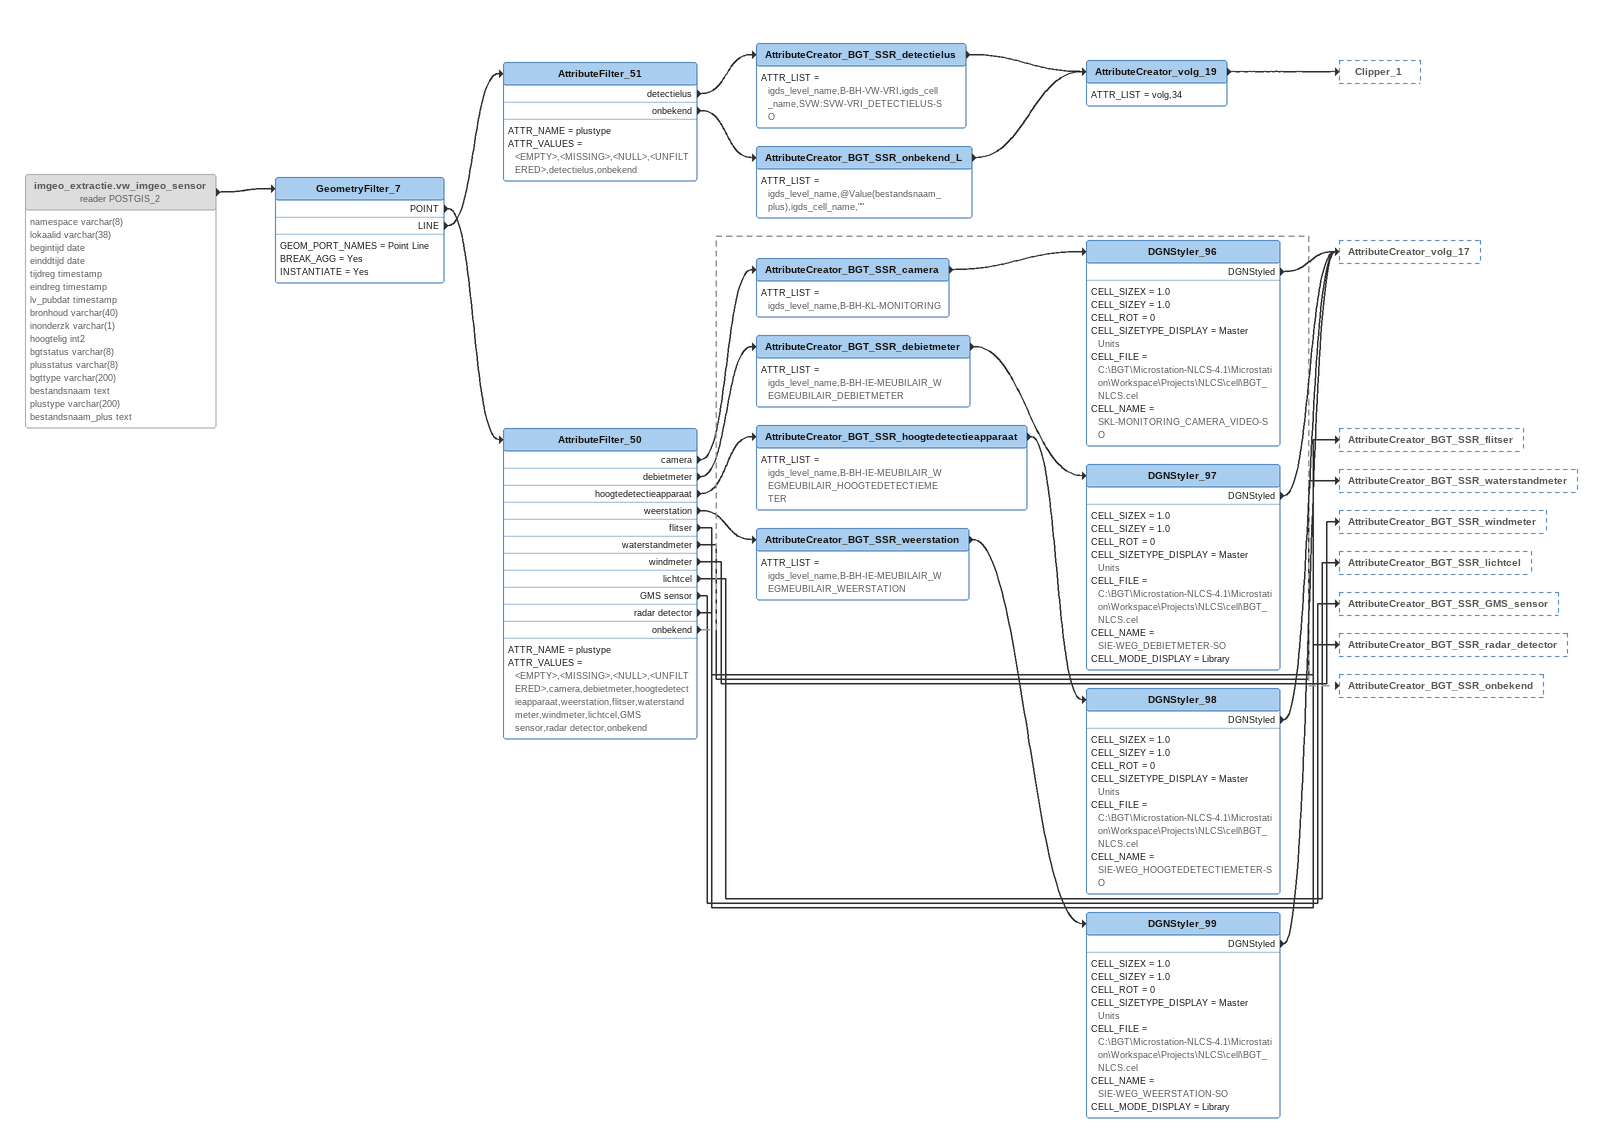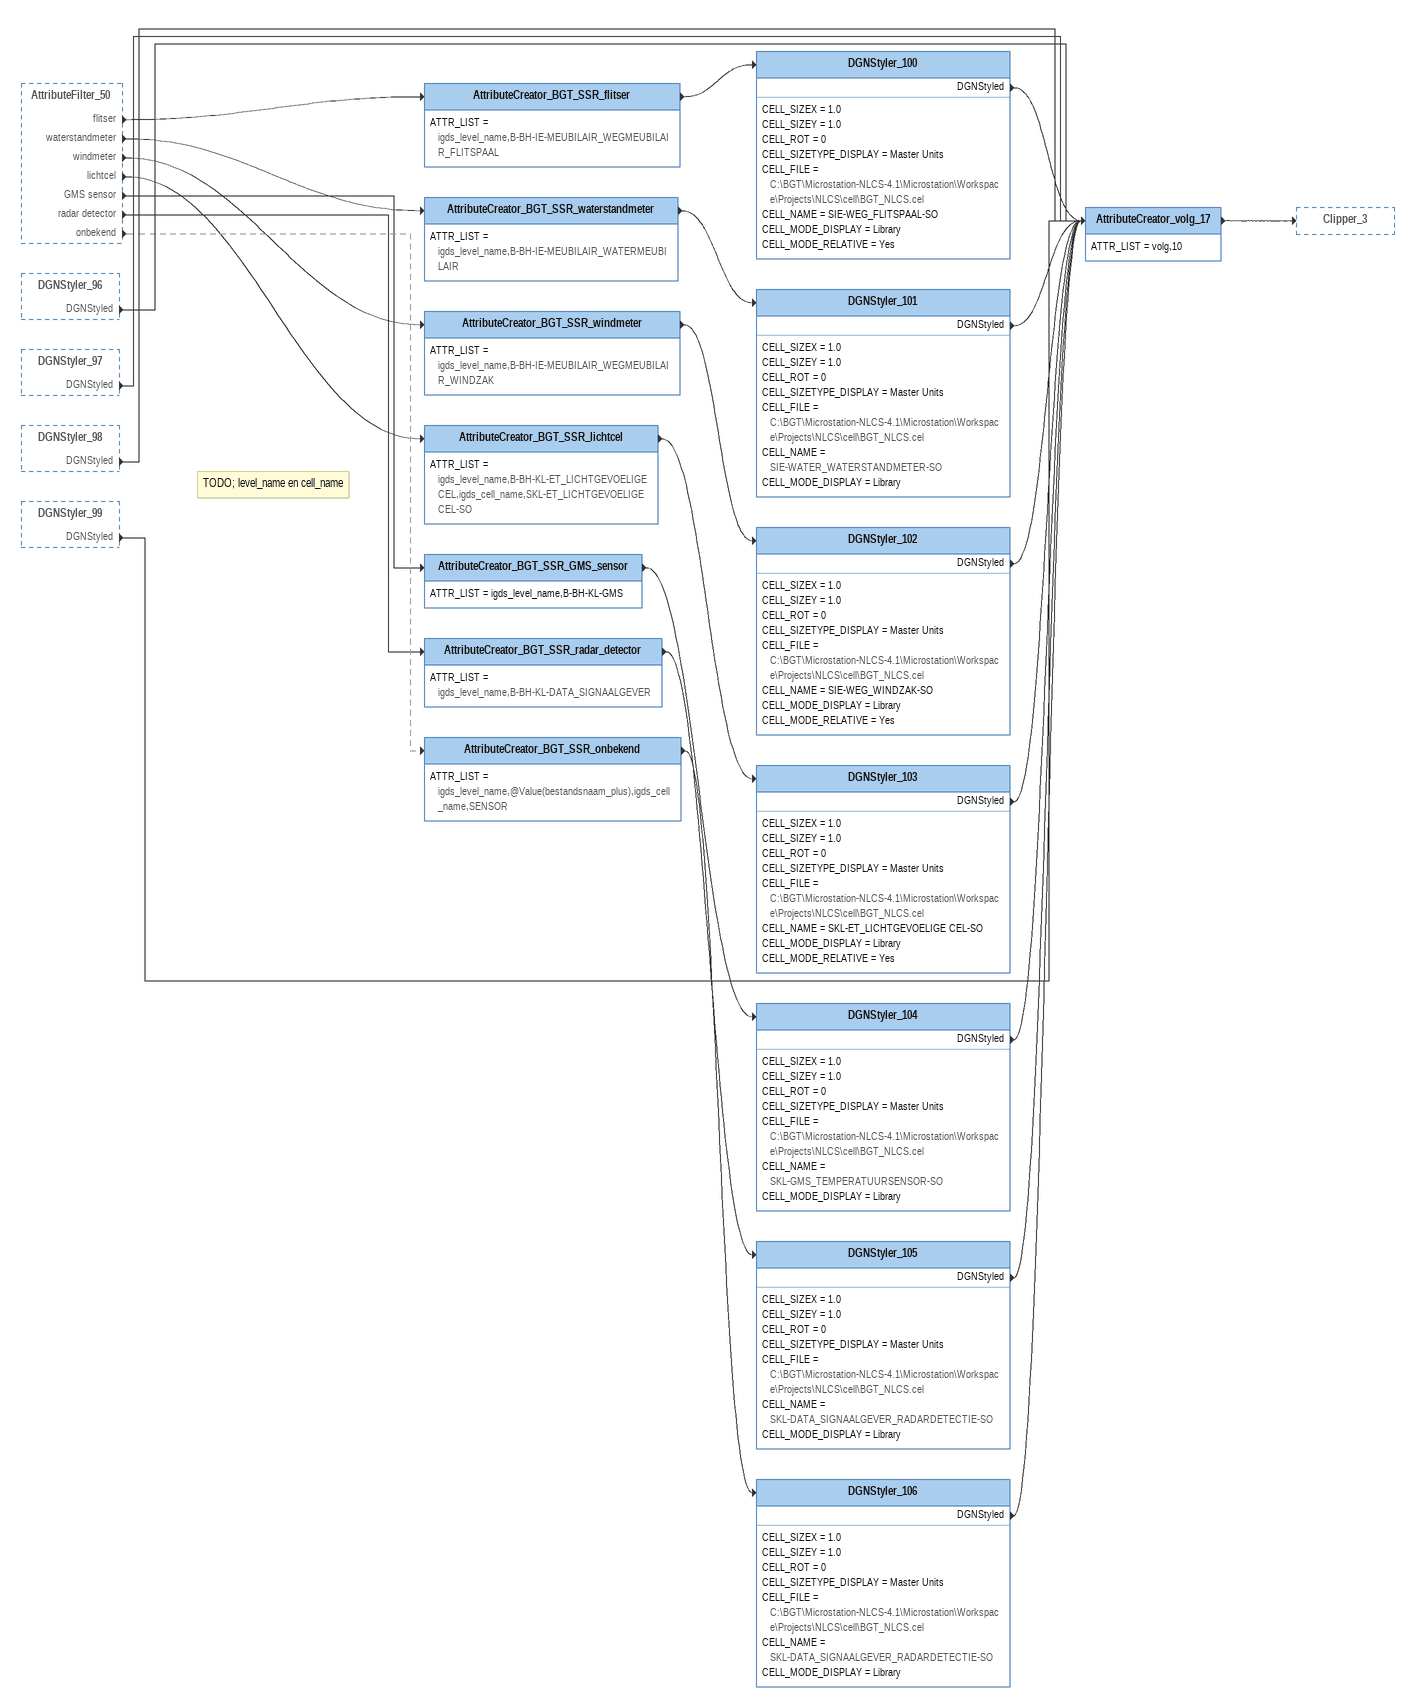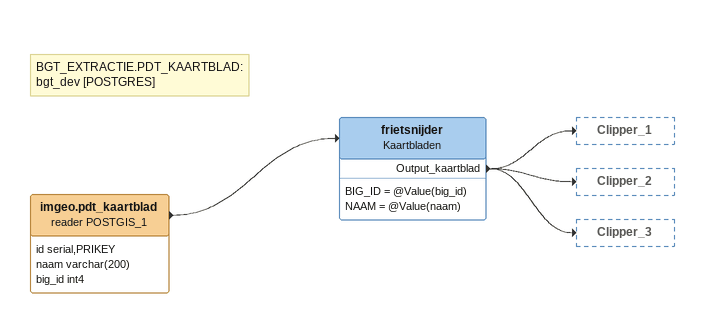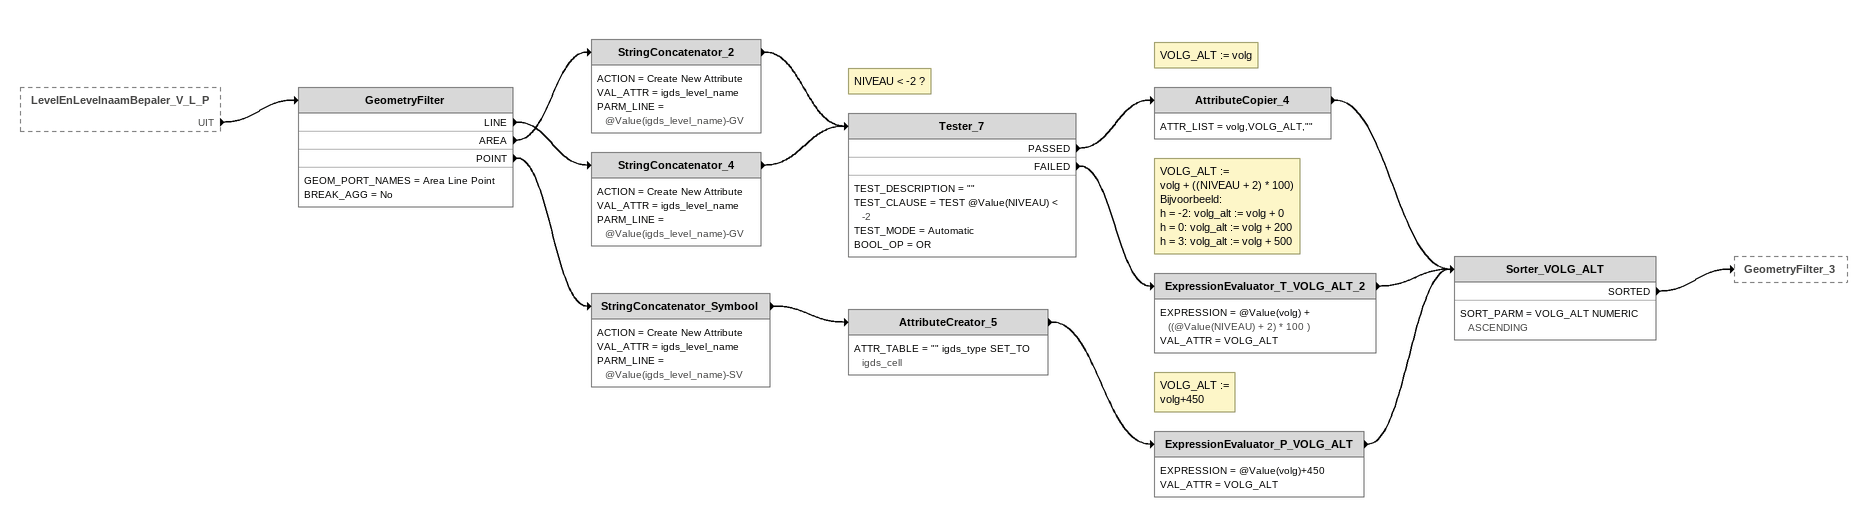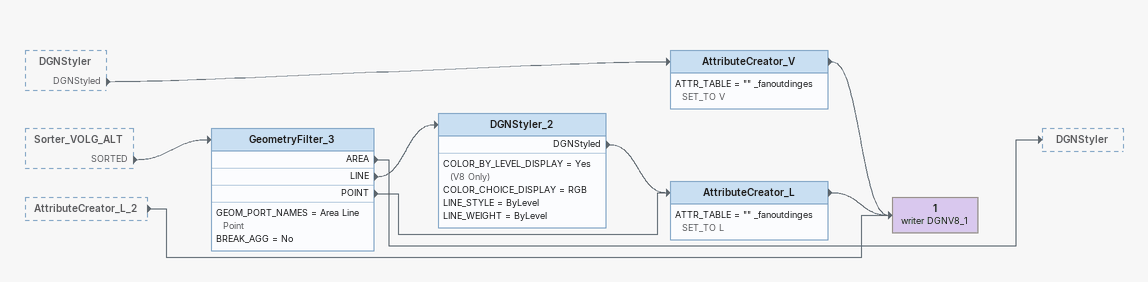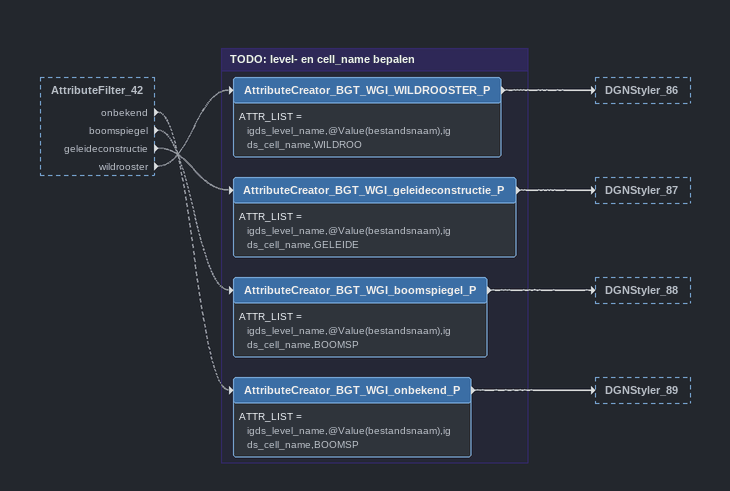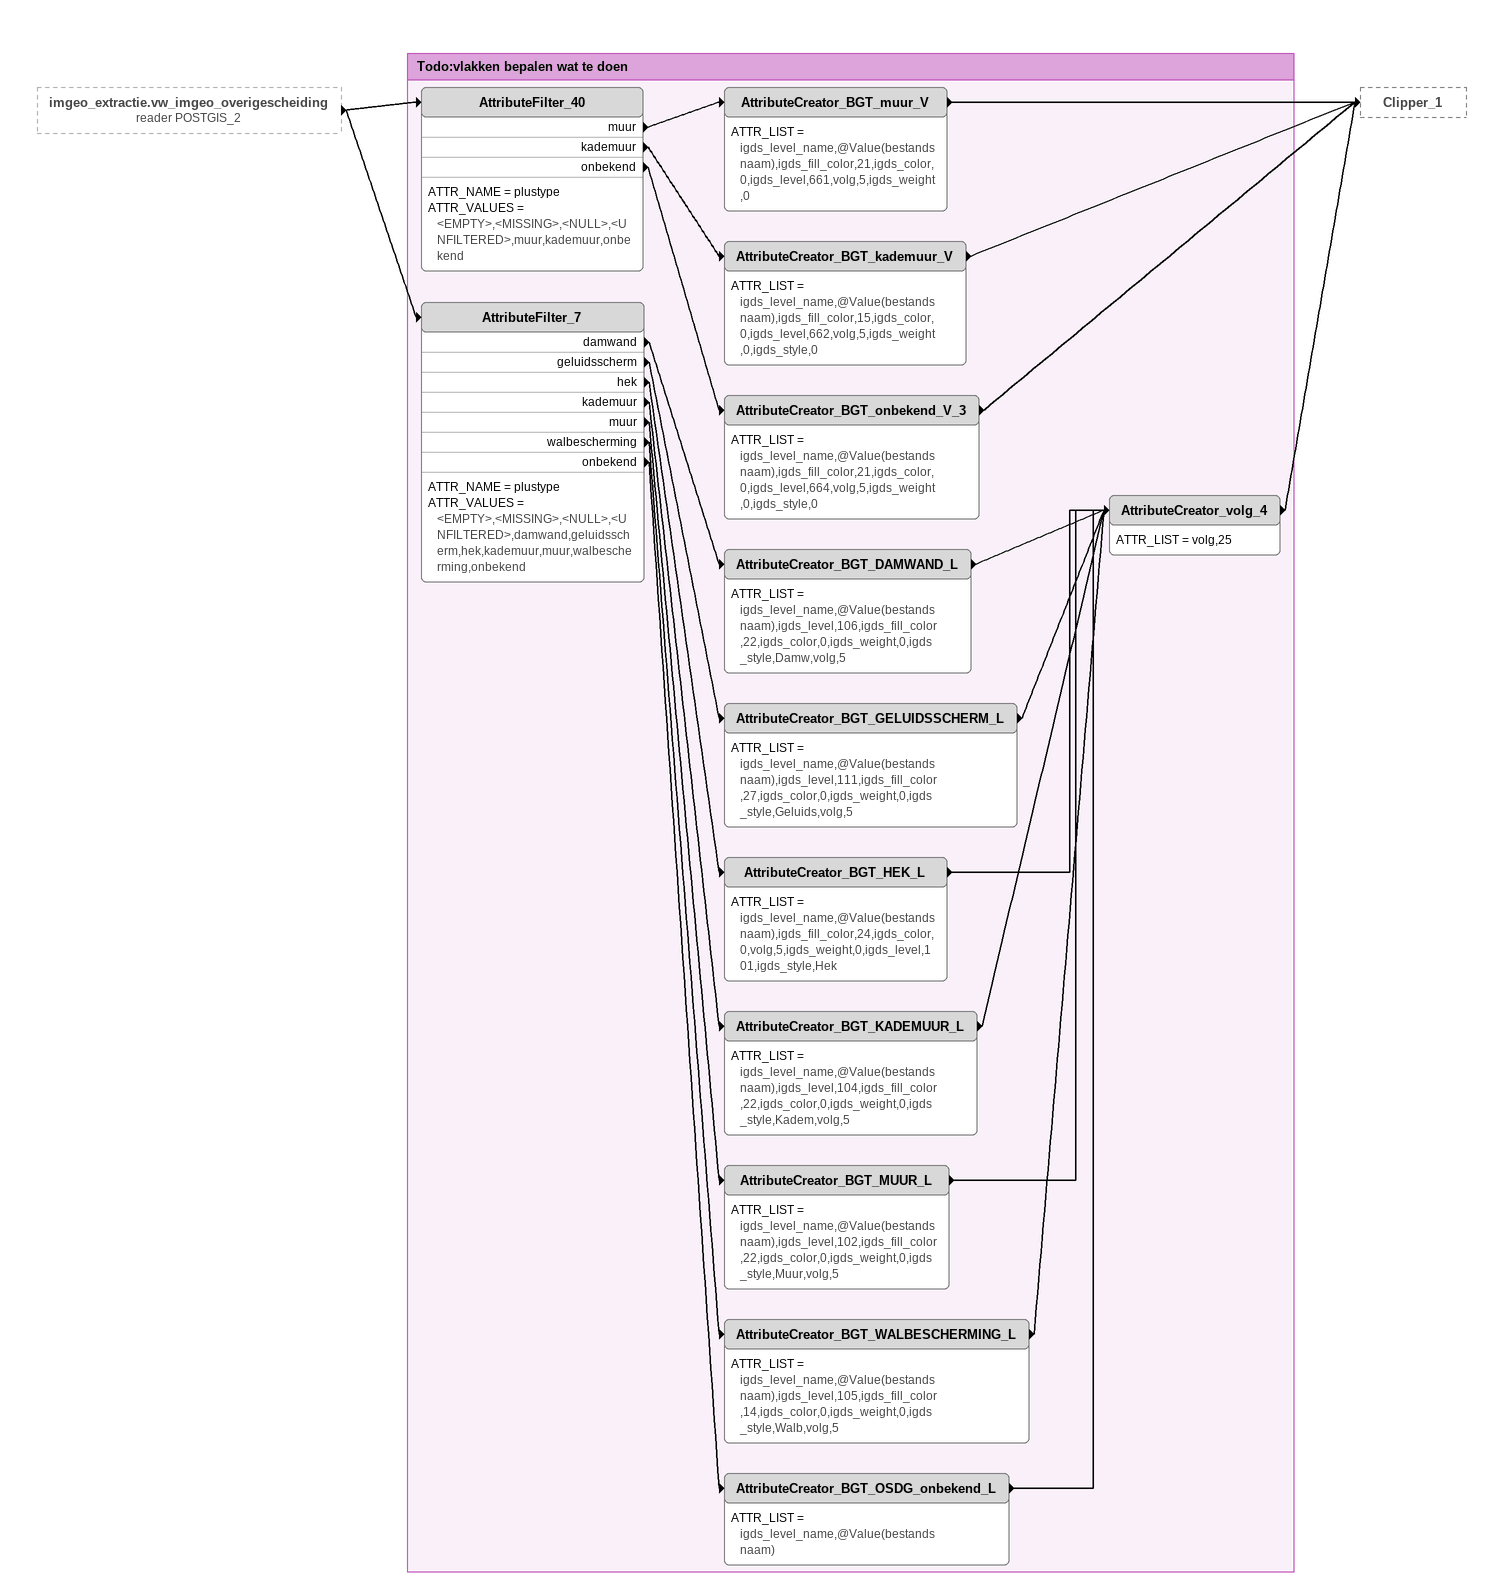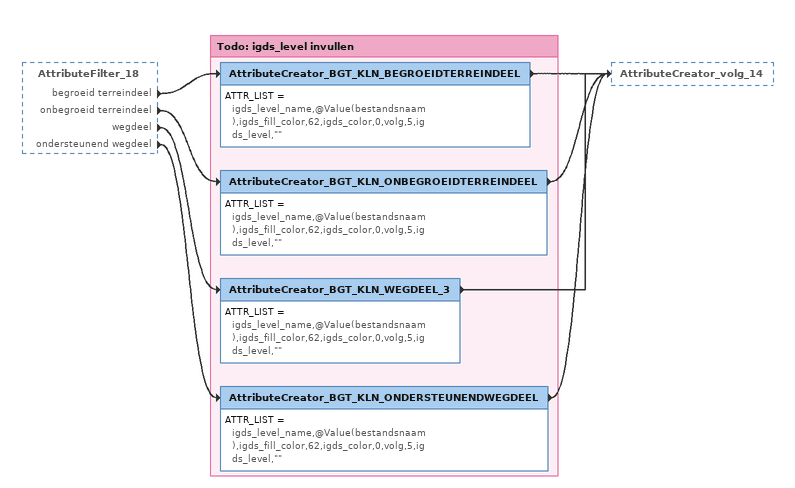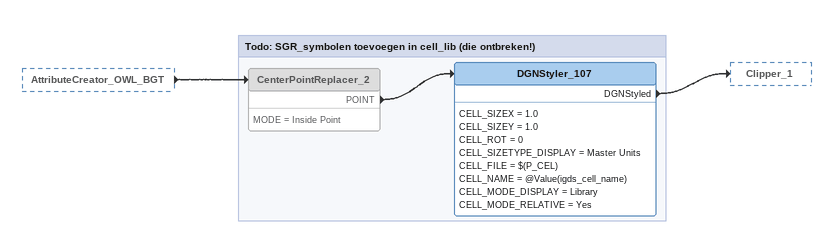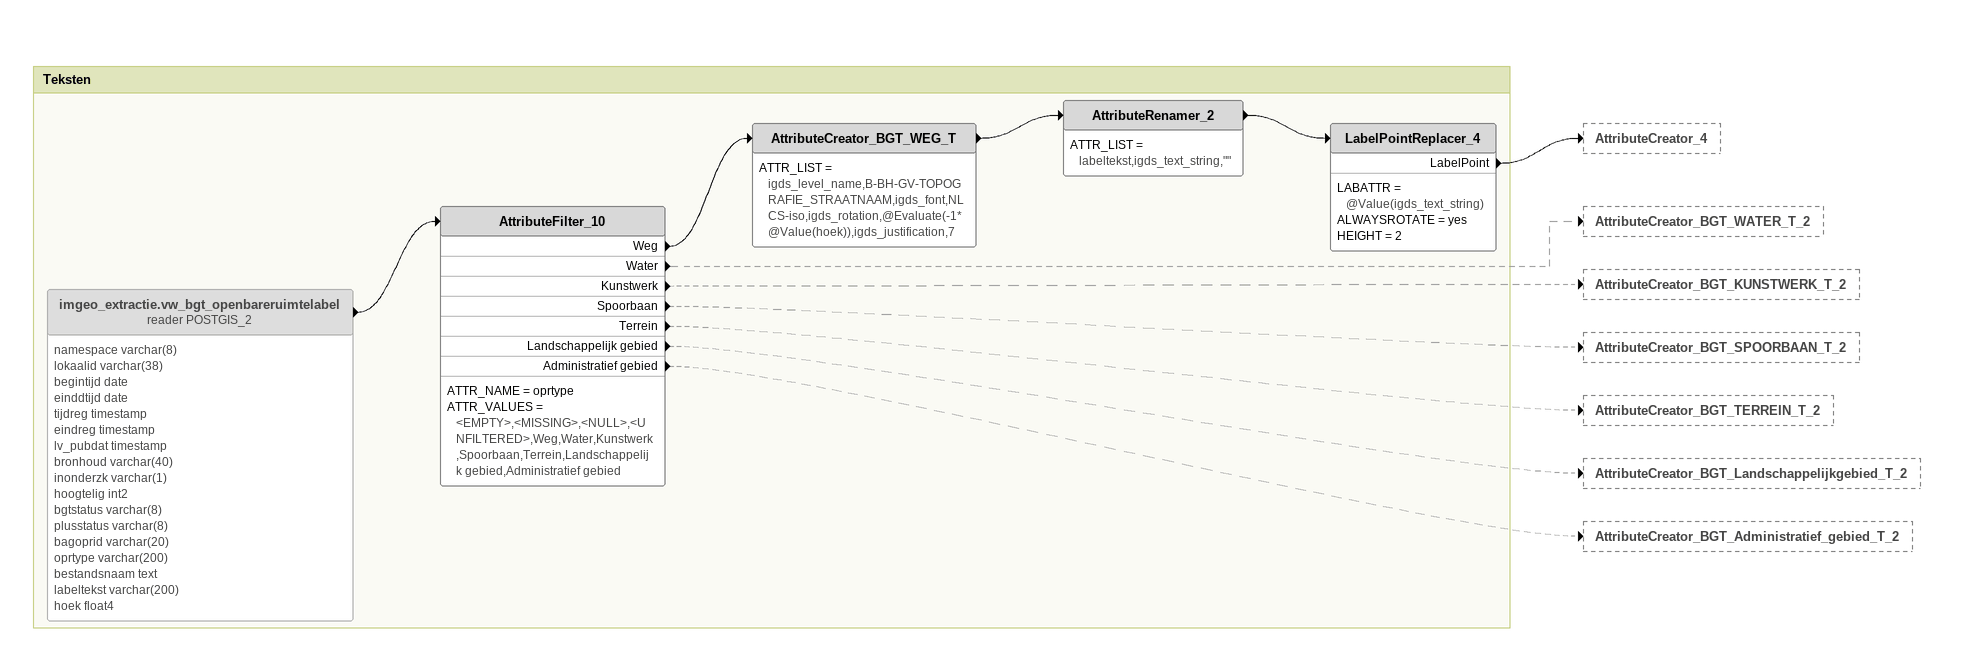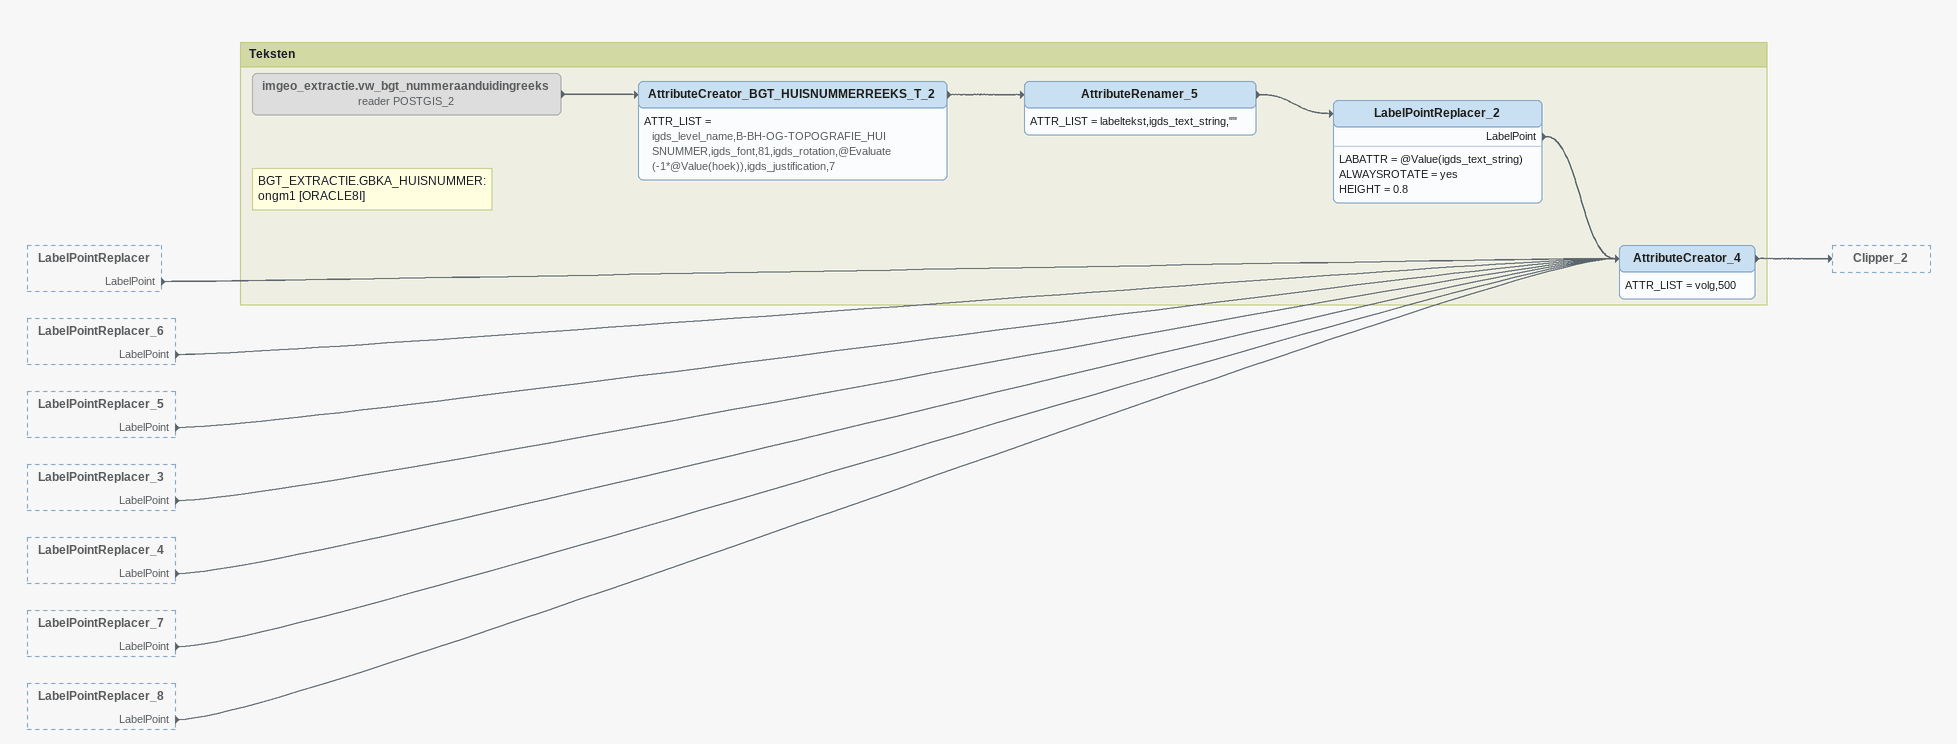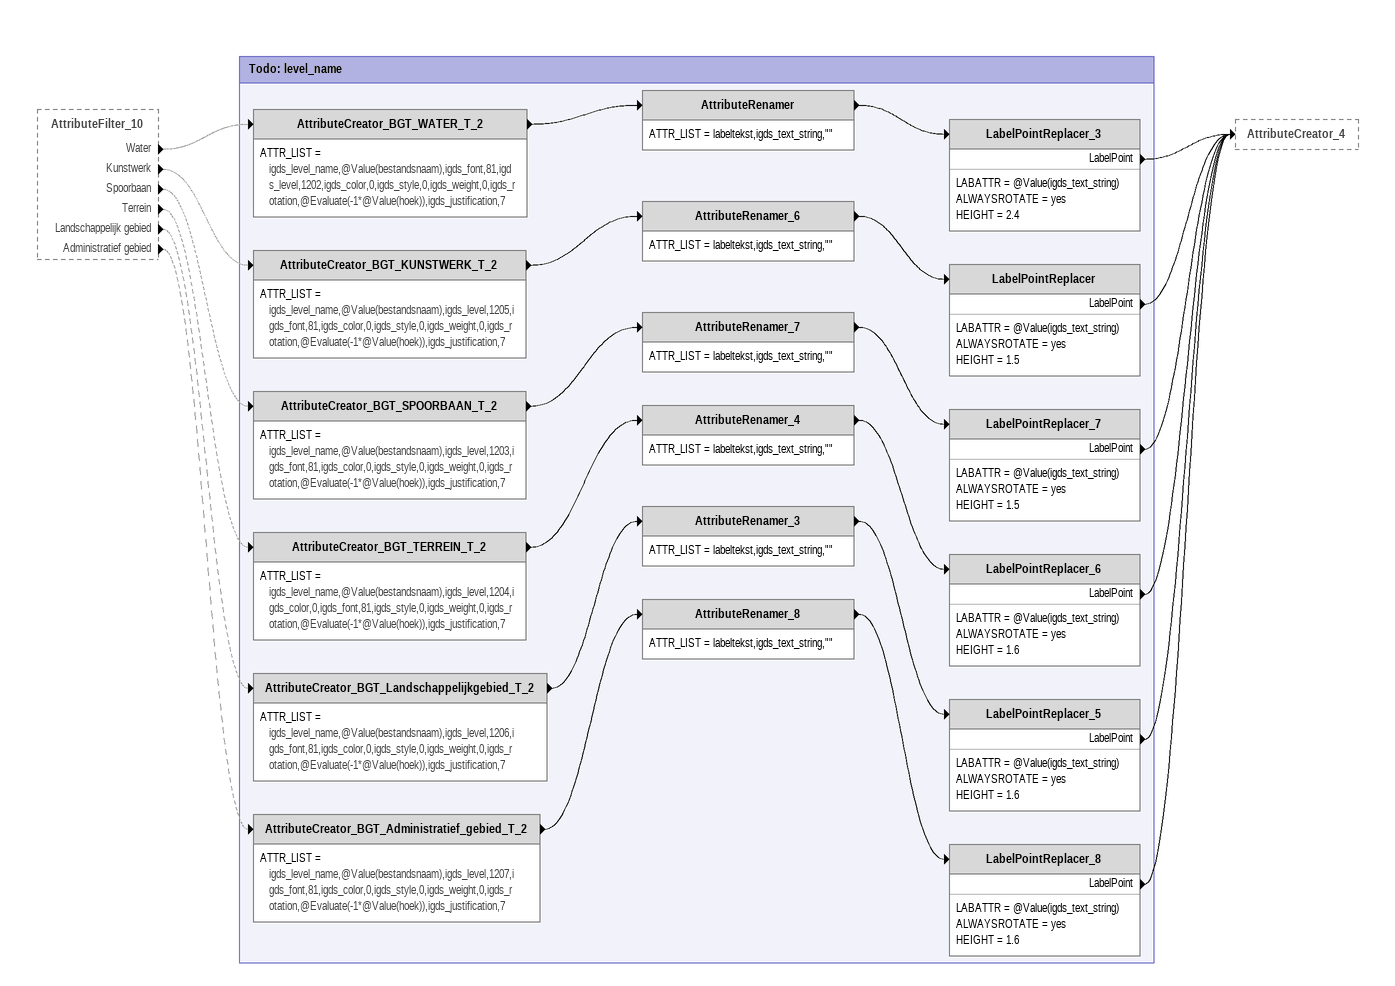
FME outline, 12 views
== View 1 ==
imgeo_extractie.vw_imgeo_sensor (reader POSTGIS_2) [off]
    attributes: namespace varchar(8), lokaalid varchar(38), begintijd date, einddtijd date, tijdreg timestamp, eindreg timestamp, lv_pubdat timestamp, bronhoud varchar(40), inonderzk varchar(1), hoogtelig int2, bgtstatus varchar(8), plusstatus varchar(8), bgttype varchar(200), bestandsnaam text, plustype varchar(200), bestandsnaam_plus text
    -> GeometryFilter_7
GeometryFilter_7
    GEOM_PORT_NAMES = Point Line
    BREAK_AGG = Yes
    INSTANTIATE = Yes
    POINT -> AttributeFilter_50
    LINE -> AttributeFilter_51
AttributeFilter_51
    ATTR_NAME = plustype
    ATTR_VALUES = <EMPTY>,<MISSING>,<NULL>,<UNFILTERED>,detectielus,onbekend
    detectielus -> AttributeCreator_BGT_SSR_detectielus
    onbekend -> AttributeCreator_BGT_SSR_onbekend_L
AttributeCreator_BGT_SSR_detectielus
    ATTR_LIST = igds_level_name,B-BH-VW-VRI,igds_cell_name,SVW:SVW-VRI_DETECTIELUS-SO
    -> AttributeCreator_volg_19
AttributeCreator_BGT_SSR_onbekend_L
    ATTR_LIST = igds_level_name,@Value(bestandsnaam_plus),igds_cell_name,""
    -> AttributeCreator_volg_19
AttributeCreator_volg_19
    ATTR_LIST = volg,34
    -> Clipper_1
AttributeFilter_50
    ATTR_NAME = plustype
    ATTR_VALUES = <EMPTY>,<MISSING>,<NULL>,<UNFILTERED>,camera,debietmeter,hoogtedetectieapparaat,weerstation,flitser,waterstandmeter,windmeter,lichtcel,GMS sensor,radar detector,onbekend
    camera -> AttributeCreator_BGT_SSR_camera
    debietmeter -> AttributeCreator_BGT_SSR_debietmeter
    hoogtedetectieapparaat -> AttributeCreator_BGT_SSR_hoogtedetectieapparaat
    weerstation -> AttributeCreator_BGT_SSR_weerstation
    flitser -> AttributeCreator_BGT_SSR_flitser
    waterstandmeter -> AttributeCreator_BGT_SSR_waterstandmeter
    windmeter -> AttributeCreator_BGT_SSR_windmeter
    lichtcel -> AttributeCreator_BGT_SSR_lichtcel
    GMS sensor -> AttributeCreator_BGT_SSR_GMS_sensor
    radar detector -> AttributeCreator_BGT_SSR_radar_detector
    onbekend -> AttributeCreator_BGT_SSR_onbekend [off]
AttributeCreator_BGT_SSR_camera
    ATTR_LIST = igds_level_name,B-BH-KL-MONITORING
    -> DGNStyler_96
DGNStyler_96
    CELL_SIZEX = 1.0
    CELL_SIZEY = 1.0
    CELL_ROT = 0
    CELL_SIZETYPE_DISPLAY = Master Units
    CELL_FILE = C:\BGT\Microstation-NLCS-4.1\Microstation\Workspace\Projects\NLCS\cell\BGT_NLCS.cel
    CELL_NAME = SKL-MONITORING_CAMERA_VIDEO-SO
    DGNStyled -> AttributeCreator_volg_17
AttributeCreator_BGT_SSR_debietmeter
    ATTR_LIST = igds_level_name,B-BH-IE-MEUBILAIR_WEGMEUBILAIR_DEBIETMETER
    -> DGNStyler_97
DGNStyler_97
    CELL_SIZEX = 1.0
    CELL_SIZEY = 1.0
    CELL_ROT = 0
    CELL_SIZETYPE_DISPLAY = Master Units
    CELL_FILE = C:\BGT\Microstation-NLCS-4.1\Microstation\Workspace\Projects\NLCS\cell\BGT_NLCS.cel
    CELL_NAME = SIE-WEG_DEBIETMETER-SO
    CELL_MODE_DISPLAY = Library
    DGNStyled -> AttributeCreator_volg_17
AttributeCreator_BGT_SSR_hoogtedetectieapparaat
    ATTR_LIST = igds_level_name,B-BH-IE-MEUBILAIR_WEGMEUBILAIR_HOOGTEDETECTIEMETER
    -> DGNStyler_98
DGNStyler_98
    CELL_SIZEX = 1.0
    CELL_SIZEY = 1.0
    CELL_ROT = 0
    CELL_SIZETYPE_DISPLAY = Master Units
    CELL_FILE = C:\BGT\Microstation-NLCS-4.1\Microstation\Workspace\Projects\NLCS\cell\BGT_NLCS.cel
    CELL_NAME = SIE-WEG_HOOGTEDETECTIEMETER-SO
    DGNStyled -> AttributeCreator_volg_17
AttributeCreator_BGT_SSR_weerstation
    ATTR_LIST = igds_level_name,B-BH-IE-MEUBILAIR_WEGMEUBILAIR_WEERSTATION
    -> DGNStyler_99
DGNStyler_99
    CELL_SIZEX = 1.0
    CELL_SIZEY = 1.0
    CELL_ROT = 0
    CELL_SIZETYPE_DISPLAY = Master Units
    CELL_FILE = C:\BGT\Microstation-NLCS-4.1\Microstation\Workspace\Projects\NLCS\cell\BGT_NLCS.cel
    CELL_NAME = SIE-WEG_WEERSTATION-SO
    CELL_MODE_DISPLAY = Library
    DGNStyled -> AttributeCreator_volg_17

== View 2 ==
AttributeFilter_50 [outside]
    flitser -> AttributeCreator_BGT_SSR_flitser
    waterstandmeter -> AttributeCreator_BGT_SSR_waterstandmeter
    windmeter -> AttributeCreator_BGT_SSR_windmeter
    lichtcel -> AttributeCreator_BGT_SSR_lichtcel
    GMS sensor -> AttributeCreator_BGT_SSR_GMS_sensor
    radar detector -> AttributeCreator_BGT_SSR_radar_detector
    onbekend -> AttributeCreator_BGT_SSR_onbekend [off]
DGNStyler_96 [outside]
    DGNStyled -> AttributeCreator_volg_17
DGNStyler_97 [outside]
    DGNStyled -> AttributeCreator_volg_17
DGNStyler_98 [outside]
    DGNStyled -> AttributeCreator_volg_17
DGNStyler_99 [outside]
    DGNStyled -> AttributeCreator_volg_17
AttributeCreator_BGT_SSR_flitser
    ATTR_LIST = igds_level_name,B-BH-IE-MEUBILAIR_WEGMEUBILAIR_FLITSPAAL
    -> DGNStyler_100
DGNStyler_100
    CELL_SIZEX = 1.0
    CELL_SIZEY = 1.0
    CELL_ROT = 0
    CELL_SIZETYPE_DISPLAY = Master Units
    CELL_FILE = C:\BGT\Microstation-NLCS-4.1\Microstation\Workspace\Projects\NLCS\cell\BGT_NLCS.cel
    CELL_NAME = SIE-WEG_FLITSPAAL-SO
    CELL_MODE_DISPLAY = Library
    CELL_MODE_RELATIVE = Yes
    DGNStyled -> AttributeCreator_volg_17
AttributeCreator_BGT_SSR_waterstandmeter
    ATTR_LIST = igds_level_name,B-BH-IE-MEUBILAIR_WATERMEUBILAIR
    -> DGNStyler_101
DGNStyler_101
    CELL_SIZEX = 1.0
    CELL_SIZEY = 1.0
    CELL_ROT = 0
    CELL_SIZETYPE_DISPLAY = Master Units
    CELL_FILE = C:\BGT\Microstation-NLCS-4.1\Microstation\Workspace\Projects\NLCS\cell\BGT_NLCS.cel
    CELL_NAME = SIE-WATER_WATERSTANDMETER-SO
    CELL_MODE_DISPLAY = Library
    DGNStyled -> AttributeCreator_volg_17
AttributeCreator_BGT_SSR_windmeter
    ATTR_LIST = igds_level_name,B-BH-IE-MEUBILAIR_WEGMEUBILAIR_WINDZAK
    -> DGNStyler_102
DGNStyler_102
    CELL_SIZEX = 1.0
    CELL_SIZEY = 1.0
    CELL_ROT = 0
    CELL_SIZETYPE_DISPLAY = Master Units
    CELL_FILE = C:\BGT\Microstation-NLCS-4.1\Microstation\Workspace\Projects\NLCS\cell\BGT_NLCS.cel
    CELL_NAME = SIE-WEG_WINDZAK-SO
    CELL_MODE_DISPLAY = Library
    CELL_MODE_RELATIVE = Yes
    DGNStyled -> AttributeCreator_volg_17
AttributeCreator_BGT_SSR_lichtcel
    ATTR_LIST = igds_level_name,B-BH-KL-ET_LICHTGEVOELIGE CEL,igds_cell_name,SKL-ET_LICHTGEVOELIGE CEL-SO
    -> DGNStyler_103
DGNStyler_103
    CELL_SIZEX = 1.0
    CELL_SIZEY = 1.0
    CELL_ROT = 0
    CELL_SIZETYPE_DISPLAY = Master Units
    CELL_FILE = C:\BGT\Microstation-NLCS-4.1\Microstation\Workspace\Projects\NLCS\cell\BGT_NLCS.cel
    CELL_NAME = SKL-ET_LICHTGEVOELIGE CEL-SO
    CELL_MODE_DISPLAY = Library
    CELL_MODE_RELATIVE = Yes
    DGNStyled -> AttributeCreator_volg_17
AttributeCreator_BGT_SSR_GMS_sensor
    ATTR_LIST = igds_level_name,B-BH-KL-GMS
    -> DGNStyler_104
DGNStyler_104
    CELL_SIZEX = 1.0
    CELL_SIZEY = 1.0
    CELL_ROT = 0
    CELL_SIZETYPE_DISPLAY = Master Units
    CELL_FILE = C:\BGT\Microstation-NLCS-4.1\Microstation\Workspace\Projects\NLCS\cell\BGT_NLCS.cel
    CELL_NAME = SKL-GMS_TEMPERATUURSENSOR-SO
    CELL_MODE_DISPLAY = Library
    DGNStyled -> AttributeCreator_volg_17
AttributeCreator_BGT_SSR_radar_detector
    ATTR_LIST = igds_level_name,B-BH-KL-DATA_SIGNAALGEVER
    -> DGNStyler_105
DGNStyler_105
    CELL_SIZEX = 1.0
    CELL_SIZEY = 1.0
    CELL_ROT = 0
    CELL_SIZETYPE_DISPLAY = Master Units
    CELL_FILE = C:\BGT\Microstation-NLCS-4.1\Microstation\Workspace\Projects\NLCS\cell\BGT_NLCS.cel
    CELL_NAME = SKL-DATA_SIGNAALGEVER_RADARDETECTIE-SO
    CELL_MODE_DISPLAY = Library
    DGNStyled -> AttributeCreator_volg_17
Note: TODO; level_name en cell_name
AttributeCreator_BGT_SSR_onbekend
    ATTR_LIST = igds_level_name,@Value(bestandsnaam_plus),igds_cell_name,SENSOR
    -> DGNStyler_106
DGNStyler_106
    CELL_SIZEX = 1.0
    CELL_SIZEY = 1.0
    CELL_ROT = 0
    CELL_SIZETYPE_DISPLAY = Master Units
    CELL_FILE = C:\BGT\Microstation-NLCS-4.1\Microstation\Workspace\Projects\NLCS\cell\BGT_NLCS.cel
    CELL_NAME = SKL-DATA_SIGNAALGEVER_RADARDETECTIE-SO
    CELL_MODE_DISPLAY = Library
    DGNStyled -> AttributeCreator_volg_17
AttributeCreator_volg_17
    ATTR_LIST = volg,10
    -> Clipper_3

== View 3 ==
Note: BGT_EXTRACTIE.PDT_KAARTBLAD: bgt_dev [POSTGRES]
imgeo.pdt_kaartblad (reader POSTGIS_1)
    attributes: id serial,PRIKEY, naam varchar(200), big_id int4
    -> frietsnijder
frietsnijder: Kaartbladen
    BIG_ID = @Value(big_id)
    NAAM = @Value(naam)
    Output_kaartblad -> Clipper_1
    Output_kaartblad -> Clipper_2
    Output_kaartblad -> Clipper_3

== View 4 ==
LevelEnLevelnaamBepaler_V_L_P [outside]
    UIT -> GeometryFilter
GeometryFilter
    GEOM_PORT_NAMES = Area Line Point
    BREAK_AGG = No
    LINE -> StringConcatenator_4
    AREA -> StringConcatenator_2
    POINT -> StringConcatenator_Symbool
StringConcatenator_2
    ACTION = Create New Attribute
    VAL_ATTR = igds_level_name
    PARM_LINE = @Value(igds_level_name)-GV
    -> Tester_7
StringConcatenator_4
    ACTION = Create New Attribute
    VAL_ATTR = igds_level_name
    PARM_LINE = @Value(igds_level_name)-GV
    -> Tester_7
Note: NIVEAU < -2 ?
Tester_7
    TEST_DESCRIPTION = ""
    TEST_CLAUSE = TEST @Value(NIVEAU) < -2
    TEST_MODE = Automatic
    BOOL_OP = OR
    PASSED -> AttributeCopier_4
    FAILED -> ExpressionEvaluator_T_VOLG_ALT_2
Note: VOLG_ALT := volg
AttributeCopier_4
    ATTR_LIST = volg,VOLG_ALT,""
    -> Sorter_VOLG_ALT
Note: VOLG_ALT := / volg + ((NIVEAU + 2) * 100) / Bijvoorbeeld: / h = -2: volg_alt := volg + 0 / h = 0: volg_alt := volg + 200 / h = 3: volg_alt := volg + 500
ExpressionEvaluator_T_VOLG_ALT_2
    EXPRESSION = @Value(volg) + ((@Value(NIVEAU) + 2) * 100 )
    VAL_ATTR = VOLG_ALT
    -> Sorter_VOLG_ALT
StringConcatenator_Symbool
    ACTION = Create New Attribute
    VAL_ATTR = igds_level_name
    PARM_LINE = @Value(igds_level_name)-SV
    -> AttributeCreator_5
AttributeCreator_5
    ATTR_TABLE = "" igds_type SET_TO igds_cell
    -> ExpressionEvaluator_P_VOLG_ALT
Note: VOLG_ALT := / volg+450
ExpressionEvaluator_P_VOLG_ALT
    EXPRESSION = @Value(volg)+450
    VAL_ATTR = VOLG_ALT
    -> Sorter_VOLG_ALT
Sorter_VOLG_ALT
    SORT_PARM = VOLG_ALT NUMERIC ASCENDING
    SORTED -> GeometryFilter_3

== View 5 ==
DGNStyler [outside]
    DGNStyled -> AttributeCreator_V
Sorter_VOLG_ALT [outside]
    SORTED -> GeometryFilter_3
AttributeCreator_L_2 [outside]
    -> 1 (writer DGNV8_1)
GeometryFilter_3
    GEOM_PORT_NAMES = Area Line Point
    BREAK_AGG = No
    AREA -> DGNStyler
    LINE -> DGNStyler_2
    POINT -> AttributeCreator_L
AttributeCreator_V
    ATTR_TABLE = "" _fanoutdinges SET_TO V
    -> 1 (writer DGNV8_1)
DGNStyler_2
    COLOR_BY_LEVEL_DISPLAY = Yes (V8 Only)
    COLOR_CHOICE_DISPLAY = RGB
    LINE_STYLE = ByLevel
    LINE_WEIGHT = ByLevel
    DGNStyled -> AttributeCreator_L
AttributeCreator_L
    ATTR_TABLE = "" _fanoutdinges SET_TO L
    -> 1 (writer DGNV8_1)
1 (writer DGNV8_1)

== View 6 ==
AttributeFilter_42 [outside]
    onbekend -> AttributeCreator_BGT_WGI_onbekend_P [off]
    boomspiegel -> AttributeCreator_BGT_WGI_boomspiegel_P [off]
    geleideconstructie -> AttributeCreator_BGT_WGI_geleideconstructie_P [off]
    wildrooster -> AttributeCreator_BGT_WGI_WILDROOSTER_P [off]

Bookmark: TODO: level- en cell_name bepalen
AttributeCreator_BGT_WGI_WILDROOSTER_P
    ATTR_LIST = igds_level_name,@Value(bestandsnaam),igds_cell_name,WILDROO
    -> DGNStyler_86
AttributeCreator_BGT_WGI_geleideconstructie_P
    ATTR_LIST = igds_level_name,@Value(bestandsnaam),igds_cell_name,GELEIDE
    -> DGNStyler_87
AttributeCreator_BGT_WGI_boomspiegel_P
    ATTR_LIST = igds_level_name,@Value(bestandsnaam),igds_cell_name,BOOMSP
    -> DGNStyler_88
AttributeCreator_BGT_WGI_onbekend_P
    ATTR_LIST = igds_level_name,@Value(bestandsnaam),igds_cell_name,BOOMSP
    -> DGNStyler_89

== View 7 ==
imgeo_extractie.vw_imgeo_overigescheiding (reader POSTGIS_2) [outside]
    -> AttributeFilter_7
    -> AttributeFilter_40

Bookmark: Todo:vlakken bepalen wat te doen
AttributeFilter_40
    ATTR_NAME = plustype
    ATTR_VALUES = <EMPTY>,<MISSING>,<NULL>,<UNFILTERED>,muur,kademuur,onbekend
    muur -> AttributeCreator_BGT_muur_V
    kademuur -> AttributeCreator_BGT_kademuur_V
    onbekend -> AttributeCreator_BGT_onbekend_V_3
AttributeCreator_BGT_muur_V
    ATTR_LIST = igds_level_name,@Value(bestandsnaam),igds_fill_color,21,igds_color,0,igds_level,661,volg,5,igds_weight,0
    -> Clipper_1
AttributeCreator_BGT_kademuur_V
    ATTR_LIST = igds_level_name,@Value(bestandsnaam),igds_fill_color,15,igds_color,0,igds_level,662,volg,5,igds_weight,0,igds_style,0
    -> Clipper_1
AttributeCreator_BGT_onbekend_V_3
    ATTR_LIST = igds_level_name,@Value(bestandsnaam),igds_fill_color,21,igds_color,0,igds_level,664,volg,5,igds_weight,0,igds_style,0
    -> Clipper_1
AttributeFilter_7
    ATTR_NAME = plustype
    ATTR_VALUES = <EMPTY>,<MISSING>,<NULL>,<UNFILTERED>,damwand,geluidsscherm,hek,kademuur,muur,walbescherming,onbekend
    damwand -> AttributeCreator_BGT_DAMWAND_L
    geluidsscherm -> AttributeCreator_BGT_GELUIDSSCHERM_L
    hek -> AttributeCreator_BGT_HEK_L
    kademuur -> AttributeCreator_BGT_KADEMUUR_L
    muur -> AttributeCreator_BGT_MUUR_L
    walbescherming -> AttributeCreator_BGT_WALBESCHERMING_L
    onbekend -> AttributeCreator_BGT_OSDG_onbekend_L
AttributeCreator_BGT_DAMWAND_L
    ATTR_LIST = igds_level_name,@Value(bestandsnaam),igds_level,106,igds_fill_color,22,igds_color,0,igds_weight,0,igds_style,Damw,volg,5
    -> AttributeCreator_volg_4
AttributeCreator_BGT_GELUIDSSCHERM_L
    ATTR_LIST = igds_level_name,@Value(bestandsnaam),igds_level,111,igds_fill_color,27,igds_color,0,igds_weight,0,igds_style,Geluids,volg,5
    -> AttributeCreator_volg_4
AttributeCreator_BGT_HEK_L
    ATTR_LIST = igds_level_name,@Value(bestandsnaam),igds_fill_color,24,igds_color,0,volg,5,igds_weight,0,igds_level,101,igds_style,Hek
    -> AttributeCreator_volg_4
AttributeCreator_BGT_KADEMUUR_L
    ATTR_LIST = igds_level_name,@Value(bestandsnaam),igds_level,104,igds_fill_color,22,igds_color,0,igds_weight,0,igds_style,Kadem,volg,5
    -> AttributeCreator_volg_4
AttributeCreator_BGT_MUUR_L
    ATTR_LIST = igds_level_name,@Value(bestandsnaam),igds_level,102,igds_fill_color,22,igds_color,0,igds_weight,0,igds_style,Muur,volg,5
    -> AttributeCreator_volg_4
AttributeCreator_BGT_WALBESCHERMING_L
    ATTR_LIST = igds_level_name,@Value(bestandsnaam),igds_level,105,igds_fill_color,14,igds_color,0,igds_weight,0,igds_style,Walb,volg,5
    -> AttributeCreator_volg_4
AttributeCreator_BGT_OSDG_onbekend_L
    ATTR_LIST = igds_level_name,@Value(bestandsnaam)
    -> AttributeCreator_volg_4
AttributeCreator_volg_4
    ATTR_LIST = volg,25
    -> Clipper_1

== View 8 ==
AttributeFilter_18 [outside]
    begroeid terreindeel -> AttributeCreator_BGT_KLN_BEGROEIDTERREINDEEL
    onbegroeid terreindeel -> AttributeCreator_BGT_KLN_ONBEGROEIDTERREINDEEL
    wegdeel -> AttributeCreator_BGT_KLN_WEGDEEL_3
    ondersteunend wegdeel -> AttributeCreator_BGT_KLN_ONDERSTEUNENDWEGDEEL

Bookmark: Todo: igds_level invullen
AttributeCreator_BGT_KLN_BEGROEIDTERREINDEEL
    ATTR_LIST = igds_level_name,@Value(bestandsnaam),igds_fill_color,62,igds_color,0,volg,5,igds_level,""
    -> AttributeCreator_volg_14
AttributeCreator_BGT_KLN_ONBEGROEIDTERREINDEEL
    ATTR_LIST = igds_level_name,@Value(bestandsnaam),igds_fill_color,62,igds_color,0,volg,5,igds_level,""
    -> AttributeCreator_volg_14
AttributeCreator_BGT_KLN_WEGDEEL_3
    ATTR_LIST = igds_level_name,@Value(bestandsnaam),igds_fill_color,62,igds_color,0,volg,5,igds_level,""
    -> AttributeCreator_volg_14
AttributeCreator_BGT_KLN_ONDERSTEUNENDWEGDEEL
    ATTR_LIST = igds_level_name,@Value(bestandsnaam),igds_fill_color,62,igds_color,0,volg,5,igds_level,""
    -> AttributeCreator_volg_14

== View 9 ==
AttributeCreator_OWL_BGT [outside]
    -> CenterPointReplacer_2

Bookmark: Todo: SGR_symbolen toevoegen in cell_lib (die ontbreken!)
CenterPointReplacer_2 [off]
    MODE = Inside Point
    POINT -> DGNStyler_107
DGNStyler_107
    CELL_SIZEX = 1.0
    CELL_SIZEY = 1.0
    CELL_ROT = 0
    CELL_SIZETYPE_DISPLAY = Master Units
    CELL_FILE = $(P_CEL)
    CELL_NAME = @Value(igds_cell_name)
    CELL_MODE_DISPLAY = Library
    CELL_MODE_RELATIVE = Yes
    DGNStyled -> Clipper_1

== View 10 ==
Bookmark: Teksten
imgeo_extractie.vw_bgt_openbareruimtelabel (reader POSTGIS_2) [off]
    attributes: namespace varchar(8), lokaalid varchar(38), begintijd date, einddtijd date, tijdreg timestamp, eindreg timestamp, lv_pubdat timestamp, bronhoud varchar(40), inonderzk varchar(1), hoogtelig int2, bgtstatus varchar(8), plusstatus varchar(8), bagoprid varchar(20), oprtype varchar(200), bestandsnaam text, labeltekst varchar(200), hoek float4
    -> AttributeFilter_10
AttributeFilter_10
    ATTR_NAME = oprtype
    ATTR_VALUES = <EMPTY>,<MISSING>,<NULL>,<UNFILTERED>,Weg,Water,Kunstwerk,Spoorbaan,Terrein,Landschappelijk gebied,Administratief gebied
    Weg -> AttributeCreator_BGT_WEG_T
    Water -> AttributeCreator_BGT_WATER_T_2 [off]
    Kunstwerk -> AttributeCreator_BGT_KUNSTWERK_T_2 [off]
    Spoorbaan -> AttributeCreator_BGT_SPOORBAAN_T_2 [off]
    Terrein -> AttributeCreator_BGT_TERREIN_T_2 [off]
    Landschappelijk gebied -> AttributeCreator_BGT_Landschappelijkgebied_T_2 [off]
    Administratief gebied -> AttributeCreator_BGT_Administratief_gebied_T_2 [off]
AttributeCreator_BGT_WEG_T
    ATTR_LIST = igds_level_name,B-BH-GV-TOPOGRAFIE_STRAATNAAM,igds_font,NLCS-iso,igds_rotation,@Evaluate(-1*@Value(hoek)),igds_justification,7
    -> AttributeRenamer_2
AttributeRenamer_2
    ATTR_LIST = labeltekst,igds_text_string,""
    -> LabelPointReplacer_4
LabelPointReplacer_4
    LABATTR = @Value(igds_text_string)
    ALWAYSROTATE = yes
    HEIGHT = 2
    LabelPoint -> AttributeCreator_4

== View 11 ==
LabelPointReplacer [outside]
    LabelPoint -> AttributeCreator_4
LabelPointReplacer_6 [outside]
    LabelPoint -> AttributeCreator_4
LabelPointReplacer_5 [outside]
    LabelPoint -> AttributeCreator_4
LabelPointReplacer_3 [outside]
    LabelPoint -> AttributeCreator_4
LabelPointReplacer_4 [outside]
    LabelPoint -> AttributeCreator_4
LabelPointReplacer_7 [outside]
    LabelPoint -> AttributeCreator_4
LabelPointReplacer_8 [outside]
    LabelPoint -> AttributeCreator_4

Bookmark: Teksten
Note: BGT_EXTRACTIE.GBKA_HUISNUMMER: ongm1 [ORACLE8I]
imgeo_extractie.vw_bgt_nummeraanduidingreeks (reader POSTGIS_2) [off]
    -> AttributeCreator_BGT_HUISNUMMERREEKS_T_2
AttributeCreator_BGT_HUISNUMMERREEKS_T_2
    ATTR_LIST = igds_level_name,B-BH-OG-TOPOGRAFIE_HUISNUMMER,igds_font,81,igds_rotation,@Evaluate(-1*@Value(hoek)),igds_justification,7
    -> AttributeRenamer_5
AttributeRenamer_5
    ATTR_LIST = labeltekst,igds_text_string,""
    -> LabelPointReplacer_2
LabelPointReplacer_2
    LABATTR = @Value(igds_text_string)
    ALWAYSROTATE = yes
    HEIGHT = 0.8
    LabelPoint -> AttributeCreator_4
AttributeCreator_4
    ATTR_LIST = volg,500
    -> Clipper_2

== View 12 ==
AttributeFilter_10 [outside]
    Water -> AttributeCreator_BGT_WATER_T_2 [off]
    Kunstwerk -> AttributeCreator_BGT_KUNSTWERK_T_2 [off]
    Spoorbaan -> AttributeCreator_BGT_SPOORBAAN_T_2 [off]
    Terrein -> AttributeCreator_BGT_TERREIN_T_2 [off]
    Landschappelijk gebied -> AttributeCreator_BGT_Landschappelijkgebied_T_2 [off]
    Administratief gebied -> AttributeCreator_BGT_Administratief_gebied_T_2 [off]

Bookmark: Todo: level_name
AttributeCreator_BGT_WATER_T_2
    ATTR_LIST = igds_level_name,@Value(bestandsnaam),igds_font,81,igds_level,1202,igds_color,0,igds_style,0,igds_weight,0,igds_rotation,@Evaluate(-1*@Value(hoek)),igds_justification,7
    -> AttributeRenamer
AttributeRenamer
    ATTR_LIST = labeltekst,igds_text_string,""
    -> LabelPointReplacer_3
LabelPointReplacer_3
    LABATTR = @Value(igds_text_string)
    ALWAYSROTATE = yes
    HEIGHT = 2.4
    LabelPoint -> AttributeCreator_4
AttributeCreator_BGT_KUNSTWERK_T_2
    ATTR_LIST = igds_level_name,@Value(bestandsnaam),igds_level,1205,igds_font,81,igds_color,0,igds_style,0,igds_weight,0,igds_rotation,@Evaluate(-1*@Value(hoek)),igds_justification,7
    -> AttributeRenamer_6
AttributeRenamer_6
    ATTR_LIST = labeltekst,igds_text_string,""
    -> LabelPointReplacer
LabelPointReplacer
    LABATTR = @Value(igds_text_string)
    ALWAYSROTATE = yes
    HEIGHT = 1.5
    LabelPoint -> AttributeCreator_4
AttributeCreator_BGT_SPOORBAAN_T_2
    ATTR_LIST = igds_level_name,@Value(bestandsnaam),igds_level,1203,igds_font,81,igds_color,0,igds_style,0,igds_weight,0,igds_rotation,@Evaluate(-1*@Value(hoek)),igds_justification,7
    -> AttributeRenamer_7
AttributeRenamer_7
    ATTR_LIST = labeltekst,igds_text_string,""
    -> LabelPointReplacer_7
LabelPointReplacer_7
    LABATTR = @Value(igds_text_string)
    ALWAYSROTATE = yes
    HEIGHT = 1.5
    LabelPoint -> AttributeCreator_4
AttributeCreator_BGT_TERREIN_T_2
    ATTR_LIST = igds_level_name,@Value(bestandsnaam),igds_level,1204,igds_color,0,igds_font,81,igds_style,0,igds_weight,0,igds_rotation,@Evaluate(-1*@Value(hoek)),igds_justification,7
    -> AttributeRenamer_4
AttributeRenamer_4
    ATTR_LIST = labeltekst,igds_text_string,""
    -> LabelPointReplacer_6
LabelPointReplacer_6
    LABATTR = @Value(igds_text_string)
    ALWAYSROTATE = yes
    HEIGHT = 1.6
    LabelPoint -> AttributeCreator_4
AttributeCreator_BGT_Landschappelijkgebied_T_2
    ATTR_LIST = igds_level_name,@Value(bestandsnaam),igds_level,1206,igds_font,81,igds_color,0,igds_style,0,igds_weight,0,igds_rotation,@Evaluate(-1*@Value(hoek)),igds_justification,7
    -> AttributeRenamer_3
AttributeRenamer_3
    ATTR_LIST = labeltekst,igds_text_string,""
    -> LabelPointReplacer_5
LabelPointReplacer_5
    LABATTR = @Value(igds_text_string)
    ALWAYSROTATE = yes
    HEIGHT = 1.6
    LabelPoint -> AttributeCreator_4
AttributeCreator_BGT_Administratief_gebied_T_2
    ATTR_LIST = igds_level_name,@Value(bestandsnaam),igds_level,1207,igds_font,81,igds_color,0,igds_style,0,igds_weight,0,igds_rotation,@Evaluate(-1*@Value(hoek)),igds_justification,7
    -> AttributeRenamer_8
AttributeRenamer_8
    ATTR_LIST = labeltekst,igds_text_string,""
    -> LabelPointReplacer_8
LabelPointReplacer_8
    LABATTR = @Value(igds_text_string)
    ALWAYSROTATE = yes
    HEIGHT = 1.6
    LabelPoint -> AttributeCreator_4
